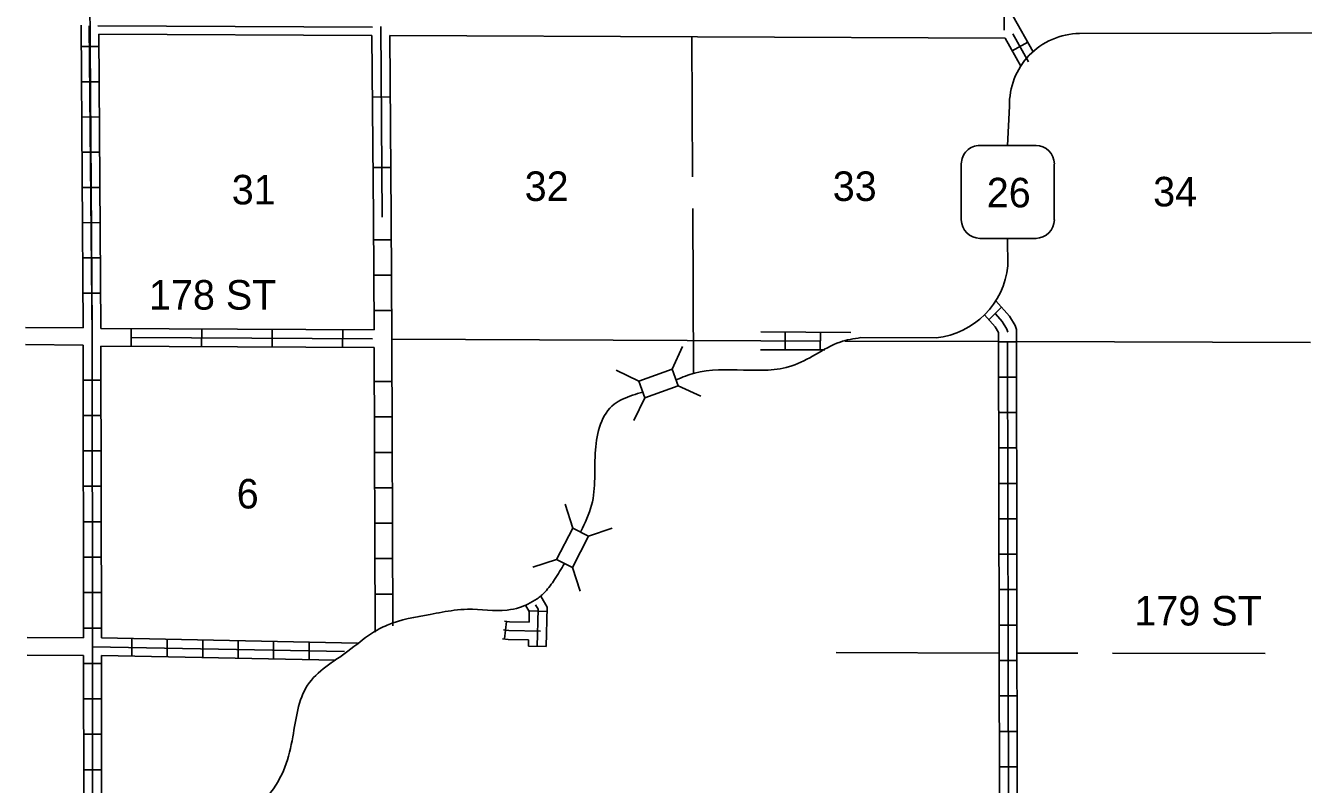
# Model space of a CAD drawing. Extents: x 1590636 to 2162085, y 16166019 to 16543965.
# Drawn here: x 1715798 to 1737433, y 16270880 to 16283733 of the extents above; entities that cross this region are included whole.
import ezdxf

# ---------------------------------------------------------------- set-up
doc = ezdxf.new("R2010")
doc.units = 0
for name, color, linetype in [('L11', 7, 'Continuous'), ('L13', 7, 'Continuous'), ('L14', 7, 'Continuous'), ('L18', 7, 'Continuous'), ('L3', 7, 'Continuous'), ('L30', 7, 'Continuous'), ('L53', 7, 'Continuous'), ('L8', 7, 'Continuous'), ('L9', 7, 'Continuous')]:
    doc.layers.add(name, color=color, linetype=linetype)

msp = doc.modelspace()

# ---------------------------------------------------------------- linework, layer by layer
at = {"layer": 'L11'}
for p, q in [((1717038, 16283585), (1721663, 16283565)), ((1721963, 16283564), (1732383, 16283520))]:
    msp.add_line(p, q, dxfattribs=at)
at = {"layer": 'L13'}
for p, q in [((1727081, 16283542), (1727089, 16281169)), ((1727097, 16280636), (1727106, 16277839)), ((1721997, 16278421), (1728244, 16278393)), ((1729667, 16278388), (1732273, 16278380)), ((1732573, 16278379), (1737555, 16278362)), ((1732284, 16273104), (1729521, 16273112)), ((1733614, 16273104), (1732584, 16273104)), ((1736783, 16273095), (1734200, 16273104))]:
    msp.add_line(p, q, dxfattribs=at)
at = {"layer": 'L18'}
for p, q in [((1726747, 16277912), (1726922, 16278295)), ((1726181, 16277712), (1725797, 16277895)), ((1726181, 16277712), (1726747, 16277912)), ((1726747, 16277912), (1726847, 16277629)), ((1726181, 16277712), (1726281, 16277429)), ((1726281, 16277429), (1726847, 16277629)), ((1726847, 16277629), (1727231, 16277454)), ((1726281, 16277429), (1726097, 16277045)), ((1725064, 16275220), (1724931, 16275629)), ((1724789, 16274687), (1725064, 16275220)), ((1725064, 16275220), (1725331, 16275087)), ((1725331, 16275087), (1725731, 16275220)), ((1725056, 16274554), (1725331, 16275087)), ((1724789, 16274687), (1724389, 16274562)), ((1724789, 16274687), (1725056, 16274554)), ((1725056, 16274554), (1725189, 16274154))]:
    msp.add_line(p, q, dxfattribs=at)
at = {"layer": 'L3'}
for p, q in [((1732422, 16281704), (1732457, 16282366)), ((1732906, 16281704), (1731956, 16281704)), ((1731639, 16281387), (1731639, 16280445)), ((1733214, 16280445), (1733214, 16281387)), ((1731956, 16280129), (1732906, 16280129)), ((1732426, 16279666), (1732422, 16280129)), ((1729940, 16278448), (1731216, 16278446))]:
    msp.add_line(p, q, dxfattribs=at)
msp.add_lwpolyline([(1733641, 16283600), (1740139, 16283612)], dxfattribs=at)
for centre, radius, start, end in [((1733662, 16282394), 1206, 91.0318, 181.3543), ((1731956, 16281389), 315, 90.0011, 180.0011), ((1732901, 16281389), 315, 0.0011, 90.0011), ((1731956, 16280444), 315, 180.0011, 270.0011), ((1732901, 16280444), 315, 270.0011, 0.0011), ((1731083, 16279788), 1349, 275.6904, 354.8012)]:
    msp.add_arc(centre, radius, start, end, dxfattribs=at)
for points in [[(1726822, 16277737), (1727122, 16277845), (1728772, 16277970), (1729172, 16278162), (1729587, 16278371), (1729940, 16278448)], [(1725198, 16275162), (1725381, 16275612), (1725448, 16276545), (1725764, 16277320), (1725906, 16277404), (1726246, 16277525)], [(1719231, 16267579), (1719181, 16267879), (1719164, 16268245), (1719131, 16268612), (1719256, 16269245), (1719556, 16269470), (1719798, 16269629), (1719923, 16269912), (1719923, 16270195), (1719889, 16270437), (1719831, 16270545), (1719906, 16270687), (1720323, 16271687), (1720573, 16272562), (1721256, 16273137), (1721656, 16273437), (1721920, 16273578), (1722647, 16273760), (1723054, 16273829), (1723278, 16273846), (1723954, 16273834), (1724160, 16273877), (1724301, 16273935), (1724458, 16274024), (1724593, 16274141), (1724754, 16274352), (1724923, 16274620)]]:
    msp.add_spline(points, degree=3, dxfattribs=at)
at = {"layer": 'L53'}
for p, q in [((1716773, 16278612), (1715798, 16278620)), ((1716773, 16278320), (1715798, 16278329)), ((1716781, 16273362), (1715823, 16273370)), ((1716781, 16273062), (1715823, 16273070))]:
    msp.add_line(p, q, dxfattribs=at)
at = {"layer": 'L8'}
for p, q in [((1732164, 16311071), (1732364, 16283654)), ((1716923, 16278604), (1716814, 16294171)), ((1732513, 16283900), (1732855, 16283290)), ((1716773, 16278612), (1716737, 16283737)), ((1717073, 16278604), (1717038, 16283585)), ((1732383, 16283520), (1732648, 16283047)), ((1732766, 16283450), (1732504, 16283303)), ((1732514, 16283593), (1732779, 16283120)), ((1717039, 16283378), (1716740, 16283376)), ((1717043, 16282782), (1716745, 16282780)), ((1717047, 16282185), (1716749, 16282183)), ((1717051, 16281588), (1716753, 16281586)), ((1717055, 16280992), (1716757, 16280990)), ((1717060, 16280395), (1716761, 16280393)), ((1721689, 16280104), (1721989, 16280104)), ((1717064, 16279799), (1716765, 16279797)), ((1721689, 16279504), (1721989, 16279504)), ((1717068, 16279202), (1716770, 16279200)), ((1721698, 16278904), (1721998, 16278904)), ((1732109, 16278749), (1732322, 16278961)), ((1728244, 16278543), (1729773, 16278536)), ((1728656, 16278242), (1728657, 16278540)), ((1729252, 16278239), (1729254, 16278537)), ((1728243, 16278243), (1729330, 16278238)), ((1729253, 16278388), (1728244, 16278393)), ((1732272, 16278378), (1732572, 16278378)), ((1716773, 16277729), (1717073, 16277729)), ((1721698, 16277704), (1721998, 16277704)), ((1732272, 16277779), (1732572, 16277779)), ((1732272, 16277179), (1732572, 16277179)), ((1716773, 16277129), (1717073, 16277129)), ((1721706, 16277104), (1722006, 16277104)), ((1716773, 16276529), (1717073, 16276529)), ((1721706, 16276504), (1722006, 16276504)), ((1732272, 16276579), (1732572, 16276579)), ((1716773, 16275929), (1717073, 16275929)), ((1721706, 16275904), (1722006, 16275904)), ((1732281, 16275979), (1732581, 16275979)), ((1716781, 16275329), (1717081, 16275329)), ((1721706, 16275304), (1722006, 16275304)), ((1732281, 16275379), (1732581, 16275379)), ((1732281, 16274779), (1732581, 16274779)), ((1716781, 16274729), (1717081, 16274729)), ((1721714, 16274704), (1722014, 16274704)), ((1716781, 16274129), (1717081, 16274129)), ((1732281, 16274179), (1732581, 16274179)), ((1721714, 16274104), (1722014, 16274104)), ((1724626, 16273811), (1724328, 16273818)), ((1716781, 16273529), (1717081, 16273529)), ((1723942, 16273640), (1723905, 16273344)), ((1732281, 16273579), (1732581, 16273579)), ((1717081, 16273362), (1721417, 16273274)), ((1717598, 16273345), (1717598, 16273045)), ((1718198, 16273337), (1718198, 16273037)), ((1718798, 16273329), (1718798, 16273029)), ((1719398, 16273312), (1719398, 16273012)), ((1719998, 16273304), (1719998, 16273004)), ((1720598, 16273287), (1720598, 16272987)), ((1716931, 16273212), (1721198, 16273129)), ((1717081, 16273062), (1721047, 16272982)), ((1724611, 16273214), (1724313, 16273222)), ((1716781, 16272929), (1717081, 16272929)), ((1732281, 16272979), (1732581, 16272979)), ((1716781, 16272329), (1717081, 16272329)), ((1732289, 16272379), (1732589, 16272379)), ((1732289, 16271779), (1732589, 16271779)), ((1716781, 16271729), (1717081, 16271729)), ((1716781, 16271129), (1717081, 16271129)), ((1732289, 16271179), (1732589, 16271179))]:
    msp.add_line(p, q, dxfattribs=at)
for points in [[(1716873, 16283729), (1716923, 16278454), (1716931, 16273212), (1716939, 16267912), (1719189, 16267895)], [(1721688, 16280487), (1721698, 16278579)], [(1721988, 16280489), (1721998, 16278421)], [(1732573, 16278585), (1732550, 16278655), (1732456, 16278811), (1732225, 16279070)], [(1732272, 16278535), (1732214, 16278631), (1732032, 16278835)], [(1732429, 16278539), (1732413, 16278593), (1732335, 16278721), (1732219, 16278851)], [(1732272, 16278535), (1732289, 16270604)], [(1732573, 16278585), (1732589, 16270454), (1732622, 16267970)], [(1716773, 16278320), (1716781, 16273362)], [(1717073, 16278304), (1717081, 16273362)], [(1721698, 16278279), (1721715, 16273460)], [(1721997, 16278421), (1722014, 16273565)], [(1732422, 16278379), (1732439, 16270454), (1732472, 16267820), (1732489, 16262554)], [(1724265, 16273918), (1724326, 16273809), (1724322, 16273629)], [(1724434, 16273924), (1724477, 16273847), (1724462, 16273218)], [(1724523, 16274071), (1724628, 16273885), (1724612, 16273214)], [(1724519, 16273475), (1723978, 16273485), (1723889, 16273496)], [(1724322, 16273629), (1723989, 16273635), (1723908, 16273645)], [(1724314, 16273329), (1723968, 16273335), (1723870, 16273348)], [(1724314, 16273329), (1724312, 16273222)], [(1716781, 16273062), (1716789, 16268062)], [(1717081, 16273062), (1717089, 16268062), (1719168, 16268045)]]:
    msp.add_lwpolyline(points, dxfattribs=at)
at = {"layer": 'L9'}
for p, q in [((1717023, 16283729), (1721673, 16283704)), ((1721838, 16280489), (1721811, 16283715)), ((1721688, 16280487), (1721663, 16283565)), ((1721988, 16280490), (1721963, 16283564)), ((1721672, 16282520), (1721970, 16282523)), ((1721682, 16281327), (1721980, 16281330)), ((1717588, 16278600), (1717586, 16278302)), ((1718781, 16278594), (1718779, 16278295)), ((1719974, 16278587), (1719973, 16278289)), ((1721167, 16278581), (1721166, 16278282))]:
    msp.add_line(p, q, dxfattribs=at)
for points in [[(1717073, 16278604), (1721698, 16278579)], [(1717587, 16278451), (1721673, 16278429)], [(1717073, 16278304), (1721698, 16278279)]]:
    msp.add_lwpolyline(points, dxfattribs=at)

# ---------------------------------------------------------------- texts
at = {"layer": 'L14'}
for s, p in [('32', (1724248, 16280762)), ('33', (1729464, 16280762)), ('31', (1719289, 16280704)), ('34', (1734889, 16280670)), ('6', (1719373, 16275554))]:
    msp.add_text(s, height=500, rotation=360, dxfattribs=at).set_placement(p)
at = {"layer": 'L3'}
msp.add_text('26', height=500, rotation=360, dxfattribs=at).set_placement((1732072, 16280654))
at = {"layer": 'L30'}
for s, p in [('178 ST', (1717888, 16278922)), ('179 ST', (1734572, 16273572))]:
    msp.add_text(s, height=500, rotation=360, dxfattribs=at).set_placement(p)

doc.saveas('drawing.dxf')
